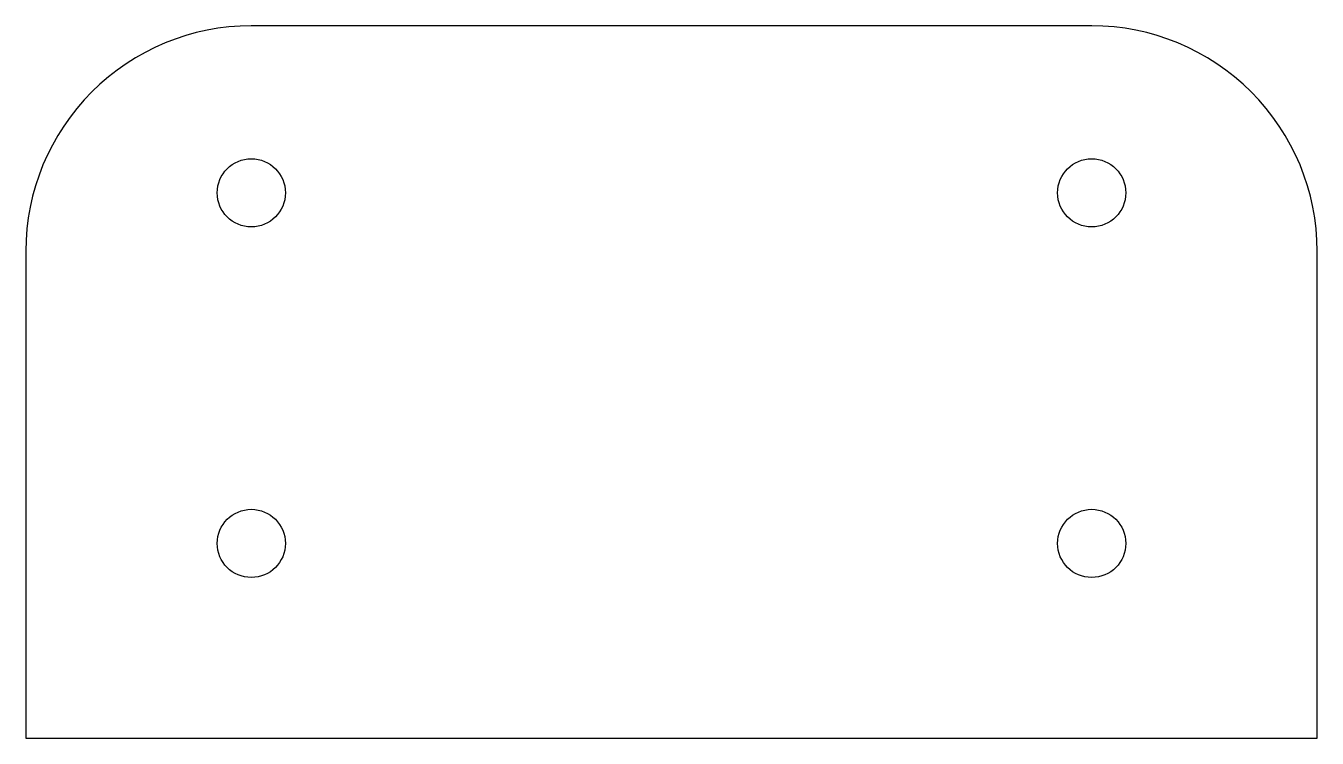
# Model space of a CAD drawing. Header units: millimetres. Extents: x -33.1 to 33.2, y 3 to 39.6.
import ezdxf

# ---------------------------------------------------------------- set-up
doc = ezdxf.new("R2010")
doc.units = ezdxf.units.MM

msp = doc.modelspace()

# ---------------------------------------------------------------- linework, layer by layer
msp.add_lwpolyline([(33.15, 28, 0.414214), (21.575, 39.575), (-21.575, 39.575, 0.414214), (-33.15, 28), (-33.15, 3), (33.15, 3)], format="xyb", close=True)
for centre in [(-21.575, 31), (21.575, 31), (-21.575, 13), (21.575, 13)]:
    msp.add_circle(centre, 1.75)

doc.saveas('drawing.dxf')
